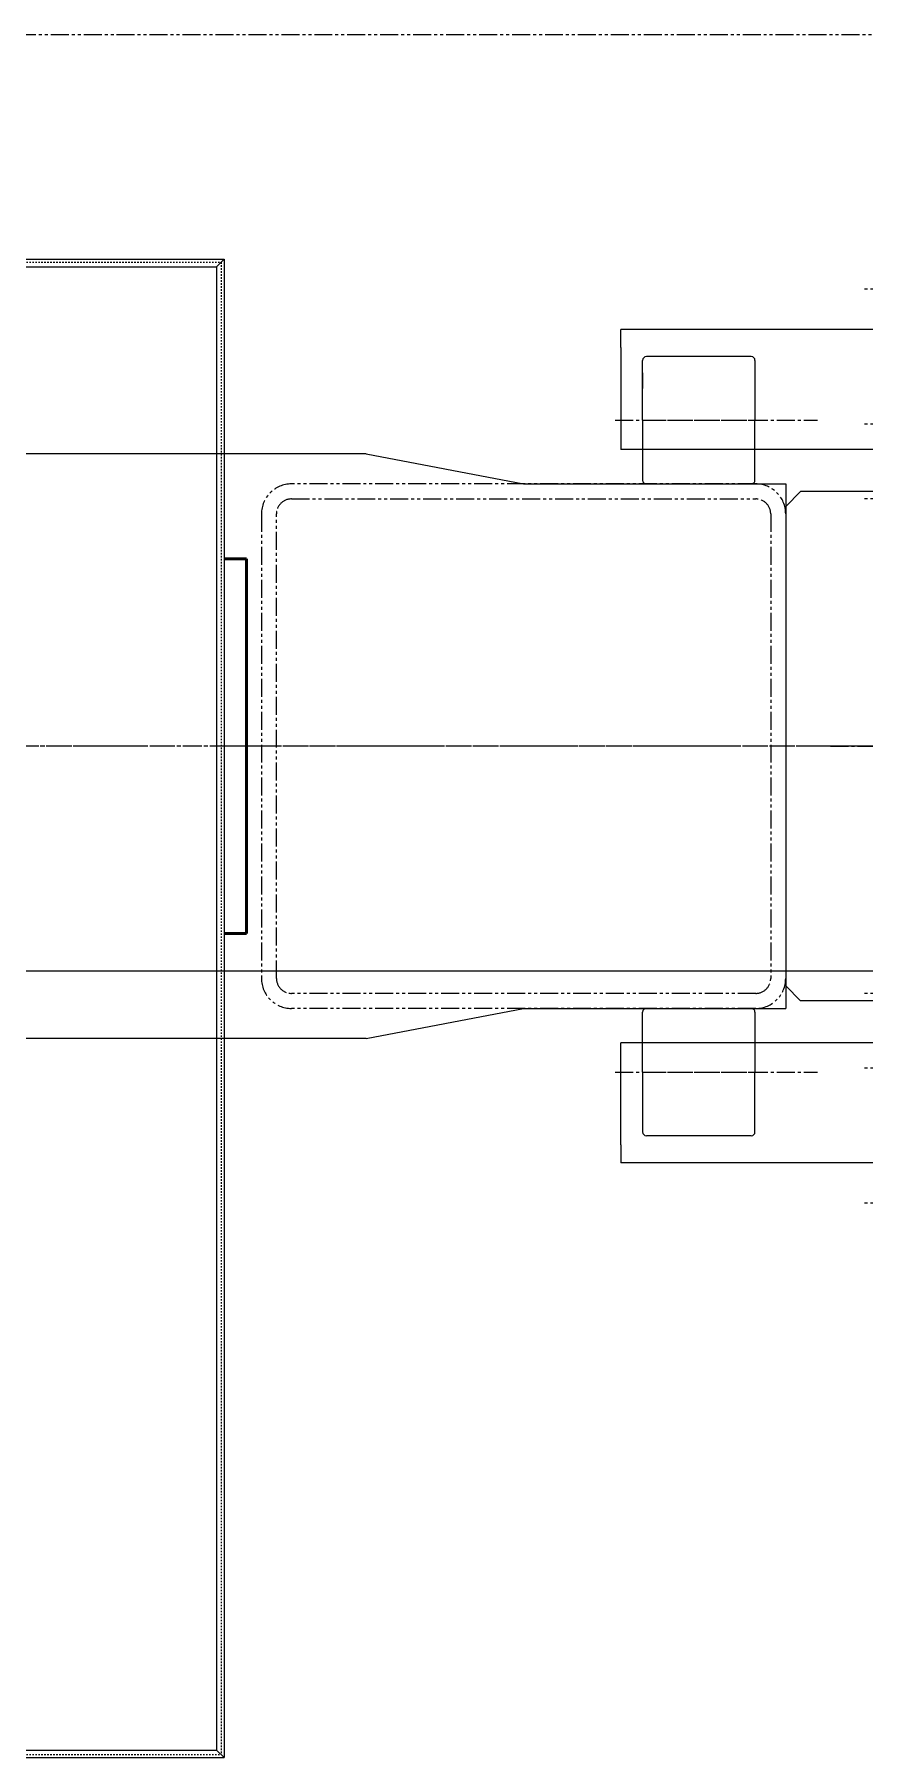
# Model space of a CAD drawing. Header units: millimetres. Extents: x -50460 to 50460, y -35640 to 35640.
# Drawn here: x -24956 to -24402, y -3790 to -2640 of the extents above; entities that cross this region are included whole.
import ezdxf

# ---------------------------------------------------------------- set-up
doc = ezdxf.new("R2010")
doc.units = ezdxf.units.MM
for name, pattern in [('双点画线', [22, 12, -2, 2, -2, 2, -2]), ('点画线', [18, 12, -2, 2, -2]), ('虚线', [2, 1, -1])]:
    doc.linetypes.add(name, pattern=pattern)
for name, color, linetype, lineweight in [('7', 30, '双点画线', 18), ('ACADSichtbare Kanten(DIN_Schmid)', 7, 'Continuous', 50), ('EB0', 7, 'Continuous', 15), ('EB0_1', 7, 'Continuous', 15), ('中心线层', 1, '点画线', 18), ('尺寸线层', 4, 'Continuous', 18), ('粗实线层', 7, 'Continuous', 15), ('粗实线层_1', 7, 'Continuous', 15), ('虚线层', 100, '虚线', 18)]:
    doc.layers.add(name, color=color, linetype=linetype, lineweight=lineweight)

# ---------------------------------------------------------------- blocks, each defined once
blk = doc.blocks.new('*X522')
at = {"layer": '中心线层', "linetype": '点画线', "lineweight": 18}
blk.add_line((-60, -310), (1707.9, -310), dxfattribs=at)
blk = doc.blocks.new('*X538')
at = {"layer": '粗实线层'}
for p, q in [((170, 133), (0, 133)), ((0, 121), (0, 133)), ((170, 133), (170, 53)), ((0, 121), (0, 53)), ((170, 53), (0, 53))]:
    blk.add_line(p, q, dxfattribs=at)
blk = doc.blocks.new('*X537')
at = {"layer": '中心线层', "linetype": '点画线', "lineweight": 18}
for p, q in [((212.2, 160), (176.3, 160)), ((32.5, 72.5), (102.5, 72.5)), ((32.5, 72.5), (102.5, 72.5)), ((212.2, 70), (176.3, 70)), ((212.2, 20), (176.3, 20))]:
    blk.add_line(p, q, dxfattribs=at)
at = {"layer": '中心线层'}
blk.add_line((11.6, 72.5), (146.7, 72.5), dxfattribs=at)
at = {"layer": '粗实线层'}
for p, q in [((200.5, 180), (185.5, 180)), ((185.5, 180), (185.5, 0)), ((200.5, 0), (200.5, 180)), ((30, 72.5), (30, 112.5)), ((30, 104.1), (30, 93.7)), ((30, 104.1), (30, 104.1)), ((102.5, 115), (32.5, 115)), ((105, 112.5), (105, 72.5)), ((30, 72.5), (30, 32.5)), ((105, 32.5), (105, 72.5)), ((32.5, 30), (102.5, 30)), ((200.5, 0), (185.5, 0))]:
    blk.add_line(p, q, dxfattribs=at)
for centre, start, end in [((32.5, 112.5), 90, 180), ((102.5, 112.5), 0, 90), ((32.5, 32.5), 180, 270), ((102.5, 32.5), 270, 0.0007)]:
    blk.add_arc(centre, 2.5, start, end, dxfattribs=at)
at = {"layer": '粗实线层_1'}
blk.add_blockref('*X538', (15.5, 0), dxfattribs=at)
blk = doc.blocks.new('*X540')
at = {"layer": '粗实线层'}
for p, q in [((170, -53), (0, -53)), ((0, -121), (0, -53)), ((170, -133), (170, -53)), ((0, -121), (0, -133)), ((170, -133), (0, -133))]:
    blk.add_line(p, q, dxfattribs=at)
blk = doc.blocks.new('*X539')
at = {"layer": '中心线层', "linetype": '点画线', "lineweight": 18}
for p, q in [((212.2, -20), (176.3, -20)), ((32.5, -72.5), (102.5, -72.5)), ((32.5, -72.5), (102.5, -72.5)), ((212.2, -70), (176.3, -70)), ((212.2, -160), (176.3, -160))]:
    blk.add_line(p, q, dxfattribs=at)
at = {"layer": '中心线层'}
blk.add_line((11.6, -72.5), (146.7, -72.5), dxfattribs=at)
at = {"layer": '粗实线层'}
for p, q in [((200.5, 0), (185.5, 0)), ((185.5, -180), (185.5, 0)), ((200.5, 0), (200.5, -180)), ((30, -72.5), (30, -32.5)), ((32.5, -30), (102.5, -30)), ((105, -32.5), (105, -72.5)), ((30, -72.5), (30, -40.8)), ((30, -72.5), (30, -112.5)), ((105, -112.5), (105, -72.5)), ((105, -104.1), (105, -72.5)), ((102.5, -115), (32.5, -115)), ((105, -104.1), (105, -104.1)), ((200.5, -180), (185.5, -180))]:
    blk.add_line(p, q, dxfattribs=at)
for centre, start, end in [((32.5, -32.5), 90, 180), ((102.5, -32.5), 359.9999, 90), ((32.5, -112.5), 180, 270), ((102.5, -112.5), 270, 0)]:
    blk.add_arc(centre, 2.5, start, end, dxfattribs=at)
at = {"layer": '粗实线层_1'}
blk.add_blockref('*X540', (15.5, 0), dxfattribs=at)
blk = doc.blocks.new('*X545')
at = {"layer": '7'}
for p, q in [((619.5, 358), (309.5, 358)), ((309.5, 348), (619.5, 348)), ((289.5, 338), (289.5, 28)), ((299.5, 28), (299.5, 338)), ((629.5, 338), (629.5, 28)), ((639.5, 338), (639.5, 28)), ((619.5, 18), (309.5, 18)), ((619.5, 8), (309.5, 8))]:
    blk.add_line(p, q, dxfattribs=at)
for centre, radius, start, end in [((309.5, 338), 20, 90, 180), ((619.5, 338), 20, 0, 90), ((309.5, 338), 10, 90, 180), ((619.5, 338), 10, 0, 90), ((309.5, 28), 20, 180, 270), ((309.5, 28), 10, 180, 270), ((619.5, 28), 20, 270, 360), ((619.5, 28), 10, 270, 360)]:
    blk.add_arc(centre, radius, start, end, dxfattribs=at)
at = {"layer": '中心线层', "linetype": '点画线', "lineweight": 18}
blk.add_line((676.6, 183), (256.3, 183), dxfattribs=at)
blk = doc.blocks.new('*X521')
at = {"layer": 'EB0'}
for name, p in [('*X522', (-775, 310)), ('*X537', (-990.5, 145)), ('*X539', (-990.5, -145))]:
    blk.add_blockref(name, p, dxfattribs=at)
at = {"layer": '粗实线层_1'}
blk.add_blockref('*X545', (-1504.5, -183), dxfattribs=at)
blk = doc.blocks.new('*X546')
at = {"layer": 'EB0_1'}
for p, q in [((-2765, 195), (-3320, 195)), ((-2765, 195), (-2660, 175)), ((-2660, 175), (-2485, 175)), ((-2485, 175), (-2485, -175)), ((-2485, 160), (-2475, 170)), ((-765, 170), (-2475, 170)), ((-2485, -160), (-2475, -170)), ((-765, -170), (-2475, -170)), ((-2765, -195), (-2660, -175)), ((-2660, -175), (-2485, -175)), ((-2765, -195), (-3320, -195))]:
    blk.add_line(p, q, dxfattribs=at)
at = {"layer": '中心线层'}
blk.add_line((202.4, 0), (-3528.7, 0), dxfattribs=at)
blk = doc.blocks.new('*X552')
at = {"layer": 'ACADSichtbare Kanten(DIN_Schmid)', "linetype": 'Continuous', "lineweight": 50}
for p, q in [((-15, 0), (0, 0)), ((0, 0), (0, -250)), ((0, -250), (-15, -250))]:
    blk.add_line(p, q, dxfattribs=at)
at = {"layer": '粗实线层'}
for p, q in [((-1275, 200), (-15, 200)), ((-1275, 200), (-1275, -800)), ((-1270, 195), (-1275, 200)), ((-15, 200), (-20, 195)), ((-15, 200), (-15, -800)), ((-1270, 195), (-20, 195)), ((-1270, 195), (-1270, -795)), ((-20, 195), (-20, -358.3)), ((-20, -358.3), (-20, -795)), ((-1275, -800), (-1270, -795)), ((-1275, -800), (-15, -800)), ((-1270, -795), (-515.4, -795)), ((-515.4, -795), (-20, -795)), ((-20, -795), (-15, -800))]:
    blk.add_line(p, q, dxfattribs=at)
at = {"layer": '虚线层', "linetype": '虚线', "lineweight": 18}
for p, q in [((-1273, 198), (-17, 198)), ((-1273, 198), (-1273, -798)), ((-17, 198), (-17, -798)), ((-1273, -798), (-17, -798))]:
    blk.add_line(p, q, dxfattribs=at)
blk = doc.blocks.new('*X520')
at = {"layer": '7', "linetype": '双点画线', "lineweight": 25}
blk.add_line((-4344.7, 475), (820.3, 475), dxfattribs=at)
at = {"layer": '尺寸线层'}
blk.add_blockref('*X521', (-1515, 0), dxfattribs=at)
at = {"layer": '中心线层', "linetype": '点画线', "lineweight": 18}
blk.add_line((-4387.8, -150), (839, -150), dxfattribs=at)
at = {"layer": '尺寸线层'}
blk.add_blockref('*X552', (-2740, 125), dxfattribs=at)
at = {"layer": '粗实线层'}
blk.add_blockref('*X546', (105, 0), dxfattribs=at)

msp = doc.modelspace()

# ---------------------------------------------------------------- linework, layer by layer
at = {"layer": '7', "linetype": '双点画线', "lineweight": 25}
msp.add_line((17505.258, -3114.726), (-36151.139, -3114.726), dxfattribs=at)

# ---------------------------------------------------------------- next in the draw order: block references
at = {"layer": '尺寸线层'}
msp.add_blockref('*X520', (-22074.902, -3114.726), dxfattribs=at)

# ---------------------------------------------------------------- next in the draw order: linework, layer by layer
at = {"layer": '中心线层'}
msp.add_line((-32954.742, -3264.726), (14765.258, -3264.726), dxfattribs=at)

doc.saveas('drawing.dxf')
